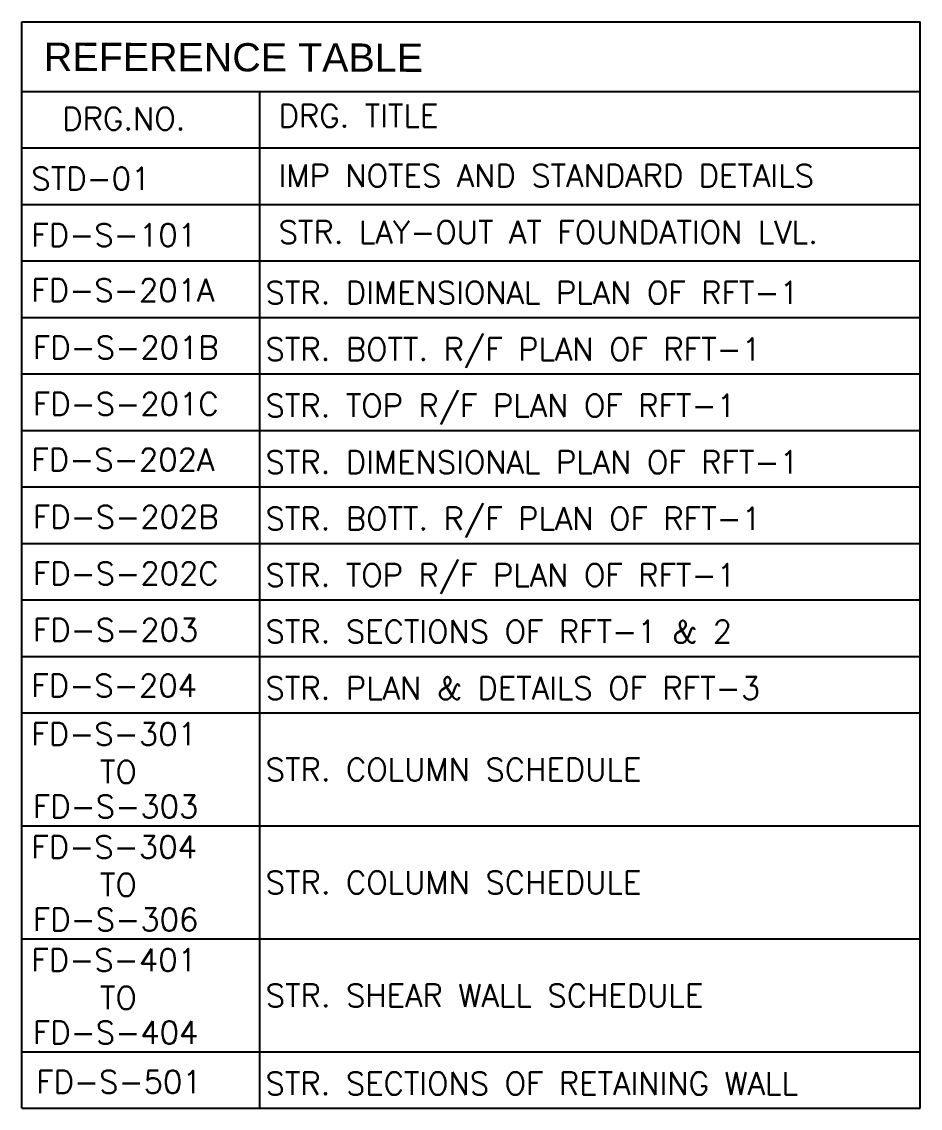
# Model space of a CAD drawing. Header units: inches. Extents: x 1472972 to 1563198, y -500444 to -382436.
# Drawn here: x 1550072 to 1563198, y -456570 to -440701 of the extents above; entities that cross this region are included whole.
import ezdxf

# ---------------------------------------------------------------- set-up
doc = ezdxf.new("R2010")
doc.units = ezdxf.units.IN
doc.header["$MEASUREMENT"] = 0
doc.layers.add('TEXT', color=7, linetype='Continuous')
doc.styles.add('ARIAL', font='arial.ttf')
doc.styles.add('ROMANSE', font='romans.shx', dxfattribs={"width": 0.85})

msp = doc.modelspace()

# ---------------------------------------------------------------- linework, layer by layer
at = {"layer": 'TEXT', "color": 8}
for p, q in [((1550072.2, -456570), (1550072.2, -440701.1)), ((1550072.2, -440701.1), (1563198.3, -440701.1)), ((1563198.3, -456570), (1563198.3, -440701.1)), ((1550072.2, -441720), (1563198.3, -441720)), ((1553545.9, -441720), (1553545.9, -456570)), ((1550072.2, -442545), (1563198.3, -442545)), ((1550072.2, -443370), (1563198.3, -443370)), ((1550072.2, -444195), (1563198.3, -444195)), ((1550072.2, -444195), (1563198.3, -444195)), ((1550072.2, -445020), (1563198.3, -445020)), ((1550072.2, -445020), (1563198.3, -445020)), ((1550072.2, -445845), (1563198.3, -445845)), ((1550072.2, -446670), (1563198.3, -446670)), ((1550072.2, -447495), (1563198.3, -447495)), ((1550072.2, -448320), (1563198.3, -448320)), ((1550072.2, -449145), (1563198.3, -449145)), ((1550072.2, -449970), (1563198.3, -449970)), ((1550072.2, -450795), (1563198.3, -450795)), ((1550072.2, -452445), (1563198.3, -452445)), ((1550072.2, -454095), (1563198.3, -454095)), ((1550072.2, -455745), (1563198.3, -455745)), ((1550072.2, -456570), (1563198.3, -456570))]:
    msp.add_line(p, q, dxfattribs=at)

# ---------------------------------------------------------------- texts
at = {"layer": 'TEXT', "color": 1, "style": 'ARIAL'}
msp.add_text('REFERENCE TABLE', height=412.5, rotation=359.84268, dxfattribs=at).set_placement((1550394.7, -441418.3))
at = {"layer": 'TEXT', "color": 1, "style": 'ROMANSE'}
for s, p in [('DRG. TITLE', (1553824.8, -442240.8)), ('DRG.NO.', (1550666.6, -442282.8))]:
    msp.add_text(s, height=330, dxfattribs=at).set_placement(p)
at = {"layer": 'TEXT', "color": 7, "style": 'ROMANSE'}
for s, p in [('STD-01', (1550213.5, -443156.6)), ('IMP NOTES AND STANDARD DETAILS', (1553824.8, -443114.6)), ('FD-S-101', (1550213.5, -443981.6)), ('STR. LAY-OUT AT FOUNDATION LVL.', (1553824.8, -443939.6)), ('FD-S-201A', (1550213.5, -444787.2)), ('STR. DIMENSIONAL PLAN OF RFT-1', (1553633.2, -444822.9)), ('STR. BOTT. R/F PLAN OF RFT-1', (1553633.2, -445647.9)), ('FD-S-201B', (1550234.7, -445623.6)), ('FD-S-201C', (1550234.7, -446448.6)), ('STR. TOP R/F PLAN OF RFT-1', (1553633.2, -446472.9)), ('FD-S-202A', (1550213.5, -447262.2)), ('STR. DIMENSIONAL PLAN OF RFT-1', (1553633.2, -447297.9)), ('FD-S-202B', (1550234.7, -448098.6)), ('STR. BOTT. R/F PLAN OF RFT-1', (1553633.2, -448122.9)), ('FD-S-202C', (1550234.7, -448923.6)), ('STR. TOP R/F PLAN OF RFT-1', (1553633.2, -448947.9)), ('FD-S-203', (1550234.7, -449748.6)), ('STR. SECTIONS OF RFT-1 & 2', (1553633.2, -449772.9)), ('FD-S-204', (1550213.5, -450562.2)), ('STR. PLAN & DETAILS OF RFT-3', (1553633.2, -450597.9)), ('FD-S-301', (1550213.5, -451269.2)), ('STR. COLUMN SCHEDULE', (1553636.3, -451788.4)), ('TO', (1551215.8, -451822.4)), ('FD-S-303', (1550234.7, -452327.8)), ('FD-S-304', (1550213.5, -452919.2)), ('TO', (1551215.8, -453472.4)), ('STR. COLUMN SCHEDULE', (1553636.3, -453438.4)), ('FD-S-306', (1550234.7, -453977.8)), ('FD-S-401', (1550213.5, -454569.2)), ('TO', (1551215.8, -455122.4)), ('STR. SHEAR WALL SCHEDULE', (1553636.3, -455088.4)), ('FD-S-404', (1550234.7, -455627.8)), ('FD-S-501', (1550283.2, -456348.6)), ('STR. SECTIONS OF RETAINING WALL', (1553633.2, -456372.9))]:
    msp.add_text(s, height=330, dxfattribs=at).set_placement(p)

doc.saveas('drawing.dxf')
